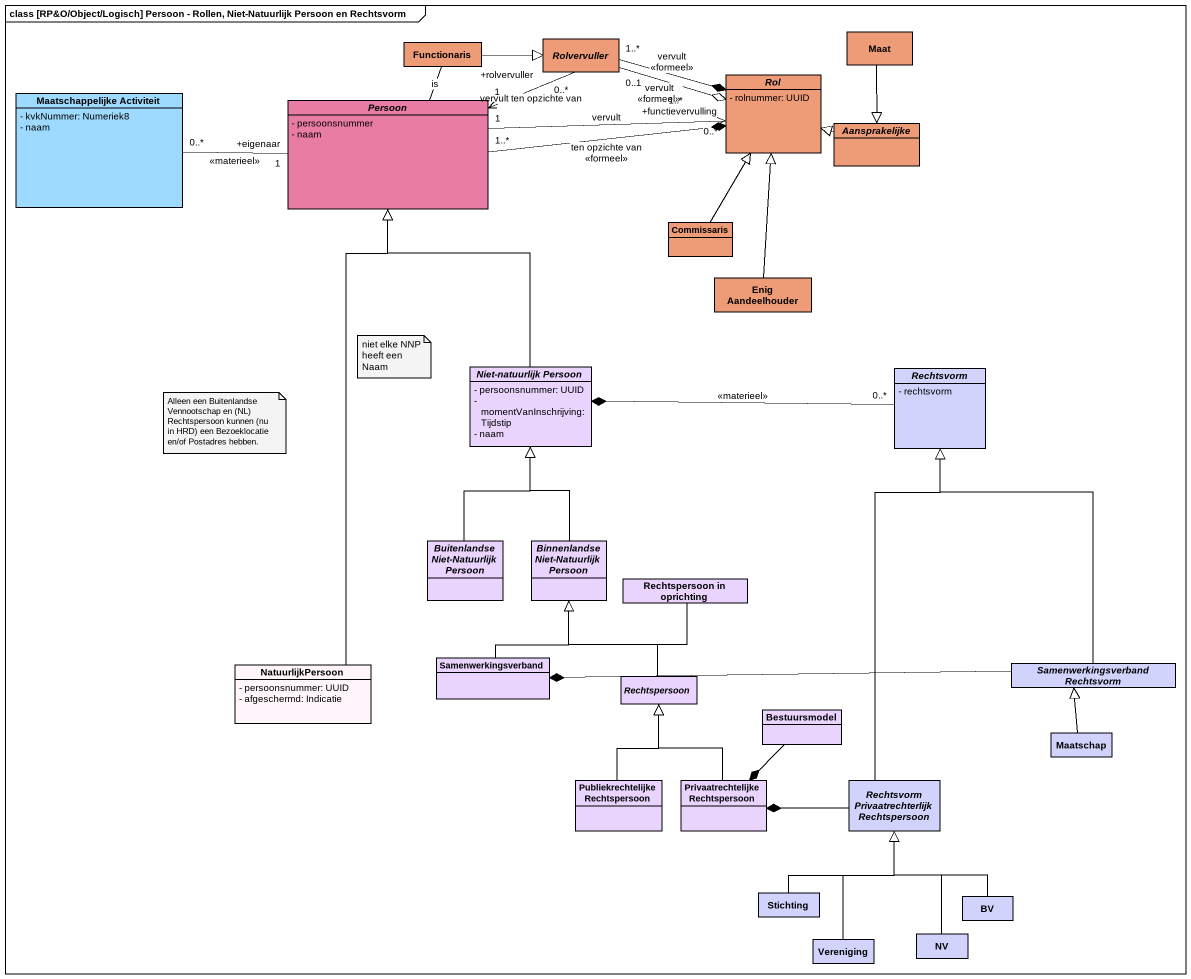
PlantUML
@startuml
mainframe class [RP&O/Object/Logisch] Persoon - Rollen, Niet-Natuurlijk Persoon en Rechtsvorm
hide circle
hide empty members
skinparam classAttributeIconSize 0
class Functionaris #EE9B78
abstract class Rolvervuller #EE9B78
class Maat #EE9B78
class "Maatschappelijke Activiteit" as Maatschappelijke_Activiteit #9EDAFD {
  - kvkNummer: Numeriek8
  - naam
}
abstract class Rol #EE9B78 {
  - rolnummer: UUID
}
abstract class Persoon #E87CA4 {
  - persoonsnummer
  - naam
}
abstract class Aansprakelijke #EE9B78
class Commissaris #EE9B78
class "Enig Aandeelhouder" as Enig_Aandeelhouder #EE9B78
abstract class "Niet-natuurlijk Persoon" as Niet_natuurlijk_Persoon #E9D4FE {
  - persoonsnummer: UUID
  - momentVanInschrijving: Tijdstip
  - naam
}
abstract class Rechtsvorm #D2D3FC {
  - rechtsvorm
}
abstract class "Buitenlandse Niet-Natuurlijk Persoon" as Buitenlandse_Niet #E9D4FE
abstract class "Binnenlandse Niet-Natuurlijk Persoon" as Binnenlandse_Niet #E9D4FE
class "Rechtspersoon in oprichting" as Rechtspersoon_in_oprichting #E9D4FE
class NatuurlijkPersoon #FFF5FA {
  - persoonsnummer: UUID
  - afgeschermd: Indicatie
}
class Samenwerkingsverband #E9D4FE
abstract class Rechtspersoon #E9D4FE
abstract class "Samenwerkingsverband Rechtsvorm" as Samenwerkingsverband_2 #D2D3FC
class Bestuursmodel #E9D4FE
class Maatschap #D2D3FC
class "Publiekrechtelijke Rechtspersoon" as Publiekrechtelijke #E9D4FE
class "Privaatrechtelijke Rechtspersoon" as Privaatrechtelijke #E9D4FE
abstract class "Rechtsvorm Privaatrechterlijk Rechtspersoon" as Rechtsvorm_2 #D2D3FC
class Stichting #D2D3FC
class BV #D2D3FC
class Vereniging #D2D3FC
class NV #D2D3FC
Functionaris -right-|> Rolvervuller
Functionaris -right-|> Rolvervuller
Functionaris -- Persoon : is
Rolvervuller "1..*" -right-* Rol : vervult\n<<formeel>>
Rolvervuller "0..1" -right-o "1..*" Rol : vervult\n<<formeel>>
Rolvervuller "+rolvervuller\n0..*" -left-> "1" Persoon : vervult ten opzichte van
Maat --|> Aansprakelijke
Maatschappelijke_Activiteit "0..*" -right- "+eigenaar\n1" Persoon : <<materieel>>
Persoon "1..*" -right-* Rol : ten opzichte van\n<<formeel>>
Persoon "1" -right-> "+functievervulling\n0..*" Rol : vervult
Aansprakelijke -left-|> Rol
Aansprakelijke -left-|> Rol
Commissaris -up-|> Rol
Commissaris -up-|> Rol
Enig_Aandeelhouder -up-|> Rol
Enig_Aandeelhouder -up-|> Rol
Niet_natuurlijk_Persoon -up-|> Persoon
Rechtsvorm "0..*" -left-* Niet_natuurlijk_Persoon : <<materieel>>
Buitenlandse_Niet -up-|> Niet_natuurlijk_Persoon
Binnenlandse_Niet -up-|> Niet_natuurlijk_Persoon
Rechtspersoon_in_oprichting -left-|> Binnenlandse_Niet
NatuurlijkPersoon -up-|> Persoon
Samenwerkingsverband -up-|> Binnenlandse_Niet
Rechtspersoon -up-|> Binnenlandse_Niet
Samenwerkingsverband_2 -up-|> Rechtsvorm
Samenwerkingsverband_2 -left-* Samenwerkingsverband
Bestuursmodel --* Privaatrechtelijke
Maatschap -up-|> Samenwerkingsverband_2
Publiekrechtelijke -up-|> Rechtspersoon
Privaatrechtelijke -up-|> Rechtspersoon
Rechtsvorm_2 -up-|> Rechtsvorm
Rechtsvorm_2 -left-* Privaatrechtelijke
Stichting -up-|> Rechtsvorm_2
BV -up-|> Rechtsvorm_2
Vereniging -up-|> Rechtsvorm_2
NV -up-|> Rechtsvorm_2
note as N1
  niet elke NNP heeft een Naam
end note
note as N2
  Alleen een Buitenlandse Vennootschap en (NL) Rechtspersoon kunnen (nu in HRD) een Bezoeklocatie en/of Postadres hebben.
end note
@enduml
